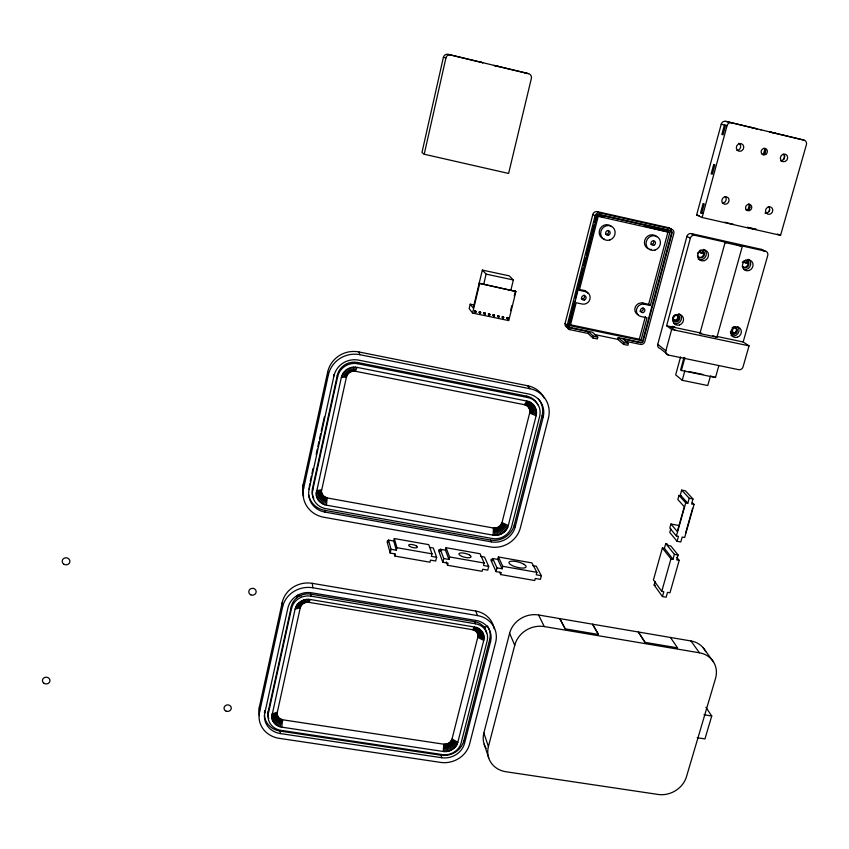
<?xml version="1.0" encoding="UTF-8"?>
<svg xmlns="http://www.w3.org/2000/svg" width="849" height="849" viewBox="0 0 849 849"><rect width="100%" height="100%" fill="white"/><g stroke="black" fill="none" stroke-linecap="round" stroke-linejoin="round"><path stroke-width="1.27" d="M271.669 717.023L295.091 609.115C296.524 602.525 303.719 598.312 310.214 599.5L474.655 627.04C480.821 627.814 485.501 634.341 483.739 640.411L457.823 742.313C456.231 748.51 449.471 752.458 443.274 751.482L281.709 727.147C276.625 726.479 271.988 722.287 271.669 717.023L276.933 714.009L300.249 607.81C301.055 604.064 305.152 601.676 308.845 602.344L472.596 629.703C476.109 630.138 478.772 633.853 477.775 637.312L452.029 738.98L450.341 741.962L447.306 743.873L443.74 744.202L282.643 719.782L278.674 717.819L276.933 714.009M316.125 493.969L341.34 377.455C342.752 370.557 350.234 365.887 357.068 367.373L526.889 401.046C533.48 402.139 537.979 409.345 536.133 415.745L508.286 525.573C506.694 532.047 499.679 536.398 493.163 535.167L326.419 505.166C320.986 504.285 316.38 499.541 316.125 493.969L321.368 491.582L346.445 376.998C347.252 373.072 351.497 370.429 355.391 371.268L524.385 404.686C528.142 405.302 530.699 409.398 529.659 413.049L502.024 522.549L500.241 525.743L497.1 527.738L493.407 528.014L327.215 497.96L323.14 495.742L321.368 491.582M493.163 535.167L493.407 528.014M353.428 371.13L353.63 367.139M443.274 751.482L443.74 744.202M326.419 505.166L327.215 497.96M281.709 727.147L282.643 719.782M324.785 504.773L326.292 497.737M303.571 496.357A25.831 24.483 -11.5 0 1 303.135 484.683L327.682 372.011A26.255 25.459 -14.3 0 1 358.947 351.964L527.728 385.764A25.672 24.388 -34.7 0 1 544.305 398.255M527.728 385.764L529.988 388.715A25.873 24.557 -34.6 0 1 548.422 418.164L520.395 527.77A25.385 23.708 -26.5 0 1 490.213 546.915L323.734 517.232A26.043 24.653 -11.6 0 1 303.613 488.43L328.361 374.908L327.682 372.011M259.401 715.718A25.003 22.583 -10.3 0 1 259.412 706.867L282.239 602.45A25.385 23.454 -10.8 0 1 312.283 583.337L475.769 611.057A24.717 22.615 -21.8 0 1 494.16 628.748M475.769 611.057L477.541 615.61A24.908 22.764 -21.8 0 1 495.657 642.385L469.571 744.106A24.504 21.947 -19.1 0 1 440.525 762.391L279.215 738.333A25.194 22.732 -10.4 0 1 259.539 712.162L282.547 607.035L282.239 602.45M309.694 483.877L309.089 489.427A20.461 19.368 -11.6 0 0 324.88 512.074L491.475 541.885A19.941 18.625 -26.5 0 0 515.216 526.826L543.158 417.135A20.334 19.294 -34.6 0 0 528.662 394L358.681 360.135A20.79 20.153 -14.5 0 0 333.933 376.001L309.089 489.427M310.256 481.309L311.381 476.172M311.944 473.604L313.069 468.457M316.168 454.332L317.293 449.195M317.855 446.627L318.98 441.491M319.542 438.912L320.667 433.775M321.23 431.207L324.318 417.082M313.78 498.48A16.683 15.802 -11.5 0 1 312.496 488.387L337.286 375.417A16.948 16.439 -14.4 0 1 357.461 362.491L526.762 396.165A16.577 15.738 -34.7 0 1 537.757 404.824M526.762 396.165L527.77 397.523A16.64 15.781 -34.6 0 1 539.646 416.435L511.745 526.2A16.322 15.24 -26.5 0 1 492.324 538.521L325.655 508.625A16.736 15.844 -11.6 0 1 312.74 490.085L337.637 376.723L337.286 375.417M264.835 712.969L287.928 607.926A20.1 18.551 -10.9 0 1 311.7 592.804L476.31 620.513A19.569 17.882 -21.8 0 1 490.552 641.547L464.541 743.342A19.251 17.245 -19.1 0 1 441.703 757.722L280.287 733.547A19.792 17.861 -10.4 0 1 264.835 712.969L264.761 710.571A19.729 17.808 -10.4 0 0 264.421 712.905M474.687 621.701L475.482 623.782A16.014 14.635 -21.8 0 1 487.146 640.974L461.177 742.833A15.749 14.115 -19.1 0 1 442.488 754.602L280.998 730.342A16.195 14.613 -10.4 0 1 268.369 713.5L268.284 711.112L291.345 606.451A16.386 15.133 -10.8 0 1 310.713 594.13L474.687 621.701A15.951 14.592 -21.8 0 1 486.573 633.089M268.369 713.5L291.515 608.521L291.345 606.451M296.906 597.834L297.479 595.255L301.395 595.913M280.128 726.808L281.741 719.591M307.9 602.249L308.558 599.33M388.534 540.102L391.071 549.282L396.356 550.205L393.724 541.025L388.534 540.102L387.972 542.596L387.473 540.792L387.186 542.023L390.19 553.06L395.464 553.983L394.976 556.084L429.987 562.208L430.496 560.117L435.717 561.03L436.63 557.284L433.33 548.029L429.467 547.34M443.38 57.371L421.964 152.502L424.213 154.242L508.604 173.451L531.347 78.49A4.043 3.863 -77.6 0 0 528.534 73.651L448.06 54.347A4.043 3.895 -87.8 0 0 443.38 57.371L445.937 57.923A4.096 3.937 -87.4 0 1 450.681 54.856M424.213 154.242L445.937 57.923M440.334 549.261L443.751 558.536L448.972 559.449L445.46 550.173L440.334 549.261L439.761 551.733L439.092 549.908L441.682 550.364M390.19 553.06L391.071 549.282M393.724 541.025L394.307 538.542L428.777 544.655L432.003 553.856L431.398 556.36L436.63 557.284M354.415 371.14L355.36 367.15M396.356 550.205L396.95 547.69L394.307 538.542M474.029 304.993L470.208 304.186L469.157 308.59L472.585 313.058L508.774 320.593L515.916 291.483L479.154 283.279L515.916 291.483M510.907 290.018L513.369 279.958L509.167 275.829L482.338 270.088L473.233 308.049L470.208 304.186M472.585 313.058L479.589 283.768M483.707 284.245L486.137 274.131L482.338 270.088M492.707 558.525L497.015 567.885L502.152 568.788L497.769 559.417L492.707 558.525L492.123 560.966L491.274 559.13L490.977 560.34L496.071 571.61L501.207 572.502L500.687 574.571L534.753 580.525L535.284 578.477L540.367 579.368L541.333 575.675L536.313 566.23L532.556 565.572M439.092 549.908L438.795 551.128L442.838 562.282L448.049 563.195L447.54 565.275L482.083 571.313L482.603 569.244L487.761 570.146L488.695 566.432L484.535 557.082L480.725 556.403M445.46 550.173L446.054 547.711L480.067 553.739L484.163 563.036L483.537 565.519L488.695 566.432M442.838 562.282L443.751 558.536M448.972 559.449L449.577 556.955L446.054 547.711M510.589 310.681L511.798 305.757M514.218 295.908L515.428 290.984M497.769 559.417L498.384 556.976L531.941 562.919L536.886 572.322L536.25 574.784L541.333 575.675M496.071 571.61L497.015 567.885M485.193 629.045L485.755 626.838L483.134 626.392M502.152 568.788L502.778 566.315L498.384 556.976M574.709 301.204L568.543 325.369A1.847 1.751 -45.8 0 0 569.838 327.502L592.379 332.214L597.781 337.127L597.314 338.91L592.931 337.998L588.007 333.434L569.764 329.624L567.673 327.597A3.661 3.492 -45.9 0 1 565.094 323.373L592.804 214.489A3.767 3.576 -58.9 0 1 597.24 211.645L668.545 227.702L671.315 229.092A3.757 3.523 -56.9 0 1 673.819 233.486L644.816 341.627A3.661 3.438 -47 0 1 640.475 344.397L625.055 341.171M515.216 526.826L514.261 525.053L542.097 415.702A20.259 19.23 -34.7 0 0 538.425 398.988M569.764 329.624A3.693 3.513 -45.7 0 1 567.185 325.369L595.107 215.805A3.789 3.598 -58.8 0 1 599.574 212.95L671.315 229.092M575.357 298.657L583.146 268.125M583.794 265.578L585.746 257.947M586.394 255.4L594.183 224.868M594.831 222.321L596.125 217.238M597.781 337.127L593.387 336.215L588.453 331.683L570.22 327.863A1.847 1.751 -45.7 0 1 568.926 325.74L596.879 216.208A1.889 1.804 -58.8 0 1 599.107 214.776L670.837 230.907A1.878 1.762 -56.9 0 1 672.079 233.093L643.118 341.266A1.836 1.719 -47 0 1 640.942 342.656L622.954 338.889L628.356 343.505L627.889 345.278L623.537 344.365L617.754 339.367L594.502 334.506M464.541 743.342L463.798 740.901L489.714 639.414A19.495 17.84 -21.8 0 0 487.443 625.915M486.116 748.34A23.804 21.267 -22.2 0 1 483.856 732.984L509.612 633.301A24.197 22.021 -25.4 0 1 538.595 614.994L690.959 640.963A23.73 21.129 -31.8 0 1 705.699 651.597M588.007 333.434L588.453 331.683M592.931 337.998L593.387 336.215M690.959 640.963L699.427 652.796A24.175 21.448 -31.8 0 1 715.505 678.542L686.47 776.718A23.751 20.758 -28.2 0 1 658.113 794.452L505.962 771.752A24.25 21.596 -22.2 0 1 488.419 746.589L514.749 645.229L509.612 633.301M617.754 339.367L618.221 337.615L640.942 342.656M623.537 344.365L624.004 342.593L618.221 337.615M645.155 226.396L669.85 232.446L650.302 305.502L644.295 304.218A6.452 6.06 -49.7 0 0 636.644 309.089A6.452 6.06 -49.7 0 0 641.016 316.528L647.012 317.813L640.942 340.523L639.329 339.207L645.367 316.571M650.302 305.502L648.647 304.313L668.078 231.544M640.475 342.274A1.825 1.719 -47 0 0 642.651 340.884L671.58 232.838A1.878 1.762 -57 0 0 670.328 230.641L670.837 230.907M657.752 344.333L686.915 236.425A3.757 3.502 -56.5 0 1 691.341 233.602L761.362 249.362L765.342 251.177A3.757 3.449 -55.3 0 1 767.729 255.517L743.162 341.988L749.051 345.851L743.045 366.895A3.704 3.396 -47.6 0 1 738.662 369.676L668.365 355.052L660.214 348.514A3.661 3.417 -47.2 0 1 657.752 344.333L665.871 350.786A3.725 3.47 -47 0 0 668.365 355.052M749.051 345.851L671.665 329.465L666.624 325.761L690.364 238.155A3.789 3.523 -56.4 0 1 694.822 235.3L726.808 242.506L725.078 242.538L699.884 333.593L716.938 337.212L742.323 246.422L737.102 244.82L765.342 251.177M696.615 215.052L721.215 124.262A3.905 3.608 -64.8 0 1 725.757 121.354L803.982 140.117A3.916 3.576 -62.2 0 1 806.401 144.712L780.56 235.343L702.102 217.493L696.615 215.052L699.162 215.635M700.616 212.696L703.121 203.484L704.235 203.94L701.72 213.173L700.616 212.696L703.152 213.269M724.43 125.005L721.862 134.46L723.03 134.758L725.608 125.27M665.871 350.786L671.665 329.465M702.102 217.493L727.084 125.62A3.948 3.651 -64.6 0 1 731.689 122.67M680.569 356.941L675.666 374.823L682.246 380.31L707.758 385.542L710.433 376.001L715.505 377.518L718.721 366.078M684.05 357.344L680.611 369.846L681.386 370.472L715.505 377.518M681.386 370.472L684.899 357.694M682.246 380.31L684.888 370.726M747.746 210.531L749.518 204.195M763.304 154.762L765.066 148.426M664.417 548.358L665.754 543.572L674.382 554.333L673.002 559.236L664.417 548.358L662.39 547.987L653.443 579.899L661.764 591.35L663.822 591.721L662.453 596.56L666.147 597.208L667.516 592.369L669.988 592.804L679.189 560.361L676.77 557.326M679.147 525.552L670.965 524.024L669.829 528.089L676.388 535.984L678.457 536.366L677.067 541.301L680.792 541.98L682.193 537.046L684.676 537.513L694.058 504.423L692.476 502.704M681.047 495.816L678.998 495.423L677.842 499.53L684.305 506.736L677.3 531.57L670.965 524.024M662.453 596.56L654.133 585.025L655.141 581.459M670.816 528.821L669.787 532.472L677.067 541.301M681.683 490.106L680.314 494.999L687.817 503.245L689.218 498.267L681.683 490.106L685.376 490.807L692.964 498.979L691.564 503.956L694.058 504.423M676.388 535.984L685.727 502.852L678.998 495.423M661.764 591.35L670.933 558.865L662.39 547.987M665.754 543.572L666.974 543.795L668.386 545.557L670.837 545.981L678.107 555.013L676.717 559.905L679.189 560.361M685.589 533.098L692.625 508.296M705.912 707.27L711.749 716.004L704.946 738.927L697.209 737.707M323.225 504.168L325.4 497.387M278.621 726.288L280.881 719.294M277.198 725.587L280.074 718.891M355.391 371.268L357.068 367.373M321.76 503.372L324.573 496.941M308.845 602.344L310.214 599.5M275.904 724.717L279.332 718.392M320.434 502.406L323.809 496.389M274.747 723.698L278.674 717.819M524.385 404.686L526.889 401.046M319.245 501.281L323.14 495.742M472.596 629.703L474.655 627.04M273.749 722.541L278.111 717.161M318.226 500.008L322.556 495.02M525.298 404.92L528.481 401.471M474.57 311.127L475.96 311.35L475.727 312.336L474.57 311.127L475.164 312.22M474.994 311.668L475.96 311.35M474.74 311.679L475.536 310.808M479.186 312.092L480.587 312.315L480.354 313.302L479.186 312.092L479.781 313.185M479.611 312.634L480.587 312.315M479.356 312.644L480.152 311.774M483.792 313.048L485.204 313.281L484.97 314.268L483.792 313.048L484.397 314.151M484.238 313.589L485.204 313.281M483.962 313.599L484.768 312.729M488.398 314.013L489.82 314.236L489.576 315.223L488.398 314.013L489.013 315.106M488.844 314.554L489.82 314.236M488.568 314.565L489.364 313.695M492.993 314.968L494.426 315.202L494.182 316.189L492.993 314.968L493.619 316.072M493.449 315.52L494.426 315.202M493.163 315.52L493.969 314.65M497.588 315.924L499.021 316.157L498.777 317.144L497.588 315.924L498.214 317.027M498.055 316.475L499.021 316.157M497.758 316.475L498.554 315.616M502.173 316.889L503.616 317.123L503.372 318.099L502.173 316.889L502.81 317.982M502.65 317.43L503.616 317.123M502.343 317.43L503.139 316.571M506.757 317.844L508.201 318.078L507.967 319.065L506.757 317.844L507.405 318.937M507.235 318.396L508.201 318.078M506.917 318.386L507.723 317.526M272.932 721.279L277.644 716.439M317.388 498.618L322.079 494.224M473.477 629.905L476.204 627.4M272.306 719.92L277.283 715.665M526.147 405.281L529.988 402.097M316.751 497.132L321.718 493.375M271.882 718.498L277.05 714.847M474.304 630.223L477.658 627.952M526.942 405.748L531.389 402.914M316.327 495.572L321.484 492.494M475.079 630.637L479.027 628.674M527.675 406.31L532.652 403.912M271.68 715.527L276.933 713.16M475.79 631.136L480.258 629.576M528.311 406.968L533.766 405.069M271.892 714.041L277.061 712.311M316.146 492.356L321.378 490.658M295.091 609.115L300.249 607.81M528.842 407.711L534.721 406.374M476.406 631.73L481.351 630.616M699.884 333.593L701.688 333.201M316.38 490.743L321.516 489.746M295.537 607.608L300.504 606.95M529.277 408.518L535.475 407.785M476.936 632.409L482.285 631.794M341.34 377.455L346.445 376.998M529.596 409.377L536.037 409.303M477.361 633.142L483.028 633.089M296.184 606.165L300.875 606.133M341.807 375.831L346.71 376.075M529.797 410.279L536.377 410.874M477.679 633.927L483.58 634.468M297.033 604.796L301.353 605.358M264.421 715.24A19.729 17.808 -10.4 0 0 280.159 731.095L441.034 755.239A19.187 17.203 -19.1 0 0 463.798 740.901M703.991 714.752L711.749 716.004M291.515 608.521A16.449 15.176 -10.9 0 1 310.957 596.157L475.482 623.782M598.449 634.468L592.549 624.195L598.471 634.468L565.158 628.833L559.799 618.613L565.19 628.844M645.007 642.343L638.384 632.006L644.975 642.343L677.587 647.861L670.434 637.472M514.749 645.229A24.653 22.371 -25.5 0 1 544.294 626.573L699.427 652.796M282.547 607.035A25.587 23.613 -10.9 0 1 312.825 587.773L477.541 615.61M654.133 585.025L655.343 585.237M396.95 547.69L432.003 553.856M449.577 556.955L484.163 563.036M502.778 566.315L536.886 572.322M308.781 495.296A20.387 19.304 -11.5 0 0 324.594 510.313L490.616 540.049A19.877 18.572 -26.5 0 0 514.261 525.053M674.382 554.333L678.107 555.013M670.933 558.865L673.002 559.236M685.727 502.852L687.817 503.245M689.218 498.267L692.964 498.979M477.881 634.755L483.93 635.912M529.872 411.203L536.515 412.497M337.637 376.723A17.012 16.492 -14.5 0 1 357.875 363.754L527.77 397.523M342.497 374.271L347.103 375.194M328.361 374.908A26.468 25.65 -14.5 0 1 359.891 354.702L529.988 388.715M688.719 371.522L702.77 374.42M498.915 66.583L494.182 65.479L528.534 73.651M570.22 324.732L639.329 339.207M640.942 340.523L570.284 325.74L576.153 302.743L582.255 304.048A6.484 6.166 -49.3 0 0 589.949 299.124A6.484 6.166 -49.3 0 0 585.449 291.61L584.038 290.464L579.167 289.424M624.004 342.593L628.356 343.505M672.397 326.334L674.796 326.844M666.624 325.761L700.425 332.925M716.874 336.416L743.162 341.988M637.907 314.767A6.421 6.039 -49.7 0 1 642.661 303.029L648.647 304.313M585.449 291.61L579.336 290.294L598.216 216.357L669.85 232.446M486.137 274.131L513.369 279.958M751.078 127.403L752.32 127.679M759.876 129.526L761.139 129.801M773.906 132.911L775.19 133.197M782.64 135.012L783.956 135.309M803.982 140.117L769.661 131.945L775.997 133.431M725.078 242.538L742.323 246.422M597.303 214.786A1.889 1.804 -58.8 0 1 598.683 214.532L669.044 230.355M599.288 216.092L604.382 217.238M756.151 229.262L747.513 227.288L748.722 227.808M727.349 222.937L733.578 224.359M749.964 228.084L756.151 229.495M721.215 124.262L727.084 125.62M448.06 54.347L482.954 62.762L480.088 62.041M725.757 121.354L757.128 128.921L755.228 128.422M298.063 603.543L301.936 604.647M477.966 635.604L484.079 637.408M529.829 412.126L536.43 414.132M712.884 335.726L716.938 337.212M343.389 372.817L347.612 374.356M477.934 636.463L484.015 638.915M777.376 234.037L780.56 235.343M529.659 413.049L536.133 415.745M724.95 222.151L726.107 222.65M299.262 602.429L302.615 604.01M502.024 522.549L508.286 525.573M691.341 233.602L694.822 235.3M686.915 236.425L690.364 238.155M477.775 637.312L483.739 640.411M597.24 211.645L599.574 212.95M344.461 371.48L348.217 373.602M596.879 216.208L596.454 215.964A1.889 1.804 -58.8 0 1 596.762 215.296M592.804 214.489L595.107 215.805M452.029 738.98L457.823 742.313M501.738 523.419L507.787 527.091M451.764 739.787L457.356 743.735M300.588 601.453L303.38 603.459M642.661 303.029L644.295 304.218M670.063 326.494L675.135 330.197M501.345 524.247L507.097 528.545M345.713 370.291L348.928 372.923M451.392 740.561L456.698 745.093M500.846 525.022L506.216 529.914M565.094 323.373L567.185 325.369M450.915 741.294L455.86 746.367M302.053 600.646L304.207 603.002M500.241 525.743L505.166 531.166M507.882 318.078L508.371 318.63M507.161 317.409L507.638 317.961M507.479 318.513L507.967 319.065M503.308 317.123L503.775 317.675M502.576 316.454L503.054 317.006M502.905 317.547L503.372 318.099M347.103 369.262L349.724 372.34M498.724 316.168L499.18 316.709M497.992 315.499L498.459 316.04M498.321 316.592L498.777 317.144M494.129 315.202L494.585 315.754M493.396 314.533L493.853 315.085M493.725 315.637L494.182 316.189M489.533 314.247L489.979 314.788M488.801 313.578L489.247 314.119M489.13 314.682L489.576 315.223M484.928 313.281L485.373 313.833M484.195 312.612L484.641 313.164M484.524 313.716L484.97 314.268M450.341 741.962L454.852 747.555M480.322 312.326L480.757 312.867M479.589 311.657L480.014 312.199M479.918 312.761L480.354 313.302M475.705 311.36L476.13 311.901M474.973 310.692L475.398 311.233M475.302 311.795L475.727 312.336M725.173 196.597L725.736 197.35A3.842 3.566 -59.4 0 1 722.467 203.155M542.097 415.702L543.158 417.135M499.562 526.38L503.956 532.291M783.394 154.231L783.945 154.996A3.884 3.555 -61.7 0 1 780.634 160.843M703.174 647.745L713.5 661.944M449.683 742.567L453.695 748.606M498.798 526.932L502.619 533.257M348.621 368.424L350.584 371.862M303.602 600.031L305.088 602.641M448.951 743.098L452.411 749.529M538.595 614.994L544.294 626.573M497.97 527.388L501.175 534.063M490.616 540.049L491.475 541.885M499.637 572.3L500.687 574.571M448.155 743.533L451.01 750.304M489.714 639.414L490.552 641.547M446.287 561.911L447.54 565.275M497.1 527.738L499.637 534.679M358.947 351.964L359.891 354.702M350.223 367.787L351.497 371.501M483.856 732.984L488.419 746.589M484.153 744.149L488.706 757.924M357.461 362.491L357.875 363.754M447.306 743.873L449.535 750.898M394.276 553.612L394.976 556.084M305.216 599.596L306.011 602.397M441.034 755.239L441.703 757.722M496.187 527.982L498.034 535.103M333.604 374.685L333.933 376.001M446.436 744.117L447.996 751.323M324.594 510.313L324.88 512.074M495.264 528.11L496.41 535.326M312.496 488.387L312.74 490.085M351.911 367.352L352.452 371.257M303.135 484.683L303.613 488.43M312.283 583.337L312.825 587.773M445.534 744.255L446.415 751.567M310.713 594.13L310.957 596.157M494.33 528.12L494.776 535.348M280.159 731.095L280.287 733.547M444.632 744.276L444.834 751.62M306.882 599.362L306.956 602.27M259.412 706.867L259.539 712.162M738.927 143.216A3.905 3.598 -63 0 1 738.779 149.859L737.887 150.284A3.905 3.598 -63 0 1 736.943 150.453M768.61 206.636A3.831 3.523 -58.4 0 1 767.708 212.558L766.827 212.972A3.831 3.523 -58.4 0 1 764.96 213.067M784.731 155.855A7.726 7.068 -61.8 0 1 783.648 159.686M769.746 209.83A7.609 6.994 -58.5 0 1 768.982 211.656M763.983 148.257A3.322 3.046 -62.3 0 1 762.275 154.412M748.457 203.993A3.269 3.014 -58.7 0 1 745.974 209.958M765.618 150.326A5.826 5.359 -62.4 0 1 764.811 153.223M749.932 207.23A5.741 5.296 -58.7 0 1 748.468 209.809M524.969 72.908A4.001 3.821 -78 0 1 526.327 73.545M584.038 290.464A6.463 6.145 -49.4 0 1 587.869 293.202M584.027 294.985A2.303 2.197 -49.4 0 1 581.342 298.678M642.948 307.943A2.292 2.154 -49.7 0 1 639.913 311.169M668.545 227.702A3.736 3.502 -57.1 0 1 670.699 229.304M607.99 230.334A2.345 2.229 -57 0 1 605.815 234.303M653.507 240.861A2.335 2.197 -56.1 0 1 650.971 244.342M604.541 239.259A7.503 7.121 -57 0 1 600.126 228.657A7.503 7.121 -57 0 1 611.503 226.566M651.523 249.415A7.471 7.025 -56.1 0 1 649.665 249.266M647.946 248.63A7.471 7.025 -56.1 0 1 645.909 237.932A7.471 7.025 -56.1 0 1 656.67 236.669M733.95 326.663A3.661 3.375 -49.9 0 1 735.956 331.736A3.661 3.375 -49.9 0 1 730.437 332.797M677.237 314.671A3.683 3.438 -49.8 0 1 678.213 319.882A3.683 3.438 -49.8 0 1 672.896 320.54M733.897 327.141A3.672 3.385 -49.9 0 1 737.314 330.176A3.672 3.385 -49.9 0 1 734.353 334.145A3.672 3.385 -49.9 0 1 730.416 331.81M732.135 327.725A3.672 3.385 -49.9 0 1 732.984 327.321M675.305 314.99A3.693 3.438 -49.7 0 1 679.625 317.271A3.693 3.438 -49.7 0 1 677.067 321.803A3.693 3.438 -49.7 0 1 672.748 319.532M672.769 317.675A3.693 3.438 -49.7 0 1 673.13 316.783M673.703 316.008A3.693 3.438 -49.7 0 1 674.446 315.404M737.622 326.706A5.508 5.073 -49.9 0 1 731.095 335.451M678.903 313.589A5.54 5.168 -49.7 0 1 680.76 320.816A5.54 5.168 -49.7 0 1 673.48 323.204M761.362 249.362A3.725 3.428 -55.4 0 1 763.453 250.943M744.541 260.675A3.736 3.438 -54.6 0 1 748.733 262.712A3.736 3.438 -54.6 0 1 746.802 267.339A3.736 3.438 -54.6 0 1 742.27 266.108M742.355 262.479A3.736 3.438 -54.6 0 1 743.682 261.078M699.205 251.166A3.746 3.492 -55.2 0 1 704.214 252.524A3.746 3.492 -55.2 0 1 702.123 257.608A3.746 3.492 -55.2 0 1 697.485 255.369M697.507 253.48A3.746 3.492 -55.2 0 1 697.878 252.578M745.496 260.144A3.725 3.438 -54.6 0 1 747.725 264.899A3.725 3.438 -54.6 0 1 742.652 266.926M700.192 250.158A3.746 3.481 -55.2 0 1 703.418 255.04A3.746 3.481 -55.2 0 1 697.581 256.536M748.149 259.263A5.593 5.158 -54.6 0 1 743.883 269.462M703.704 249.341A5.625 5.232 -55.2 0 1 705.551 256.738A5.625 5.232 -55.2 0 1 698.196 259.136M735.637 333.105A2.749 2.526 -49.9 0 1 732.432 330.388A2.749 2.526 -49.9 0 1 736.38 328.202M673.522 316.741A2.759 2.579 -49.8 0 1 678.001 316.284A2.759 2.579 -49.8 0 1 676.239 320.561A2.759 2.579 -49.8 0 1 673.246 317.399M704.224 252.355A2.812 2.611 -55.5 0 1 699.682 250.657M748.542 262.235A2.791 2.579 -54.9 0 1 744.138 261.259M734.226 327.385A2.738 2.526 -49.9 0 1 736.465 328.574M736.401 331.227A2.738 2.526 -49.9 0 1 732.273 332.012M748.096 261.216A2.791 2.579 -54.9 0 1 743.915 262.001M703.407 251.93A2.802 2.611 -55.5 0 1 699.215 251.591M675.082 314.735A2.759 2.568 -49.8 0 1 677.332 318.619A2.759 2.568 -49.8 0 1 672.737 318.884M268.804 718.647A16.142 14.571 -10.4 0 1 268.284 711.112M713.701 164.494L711.175 173.822L712.311 174.204L714.847 164.855L713.701 164.494M739.171 143.736L738.269 144.16A3.927 3.619 -62.9 0 0 740.912 151.122L741.814 150.697A3.927 3.619 -62.9 0 0 739.171 143.736M768.303 206.986L767.422 207.411A3.852 3.534 -58.3 0 0 769.979 214.171L770.871 213.746A3.852 3.534 -58.3 0 0 768.303 206.986M524.035 564.33L522.368 563.449A8.861 2.717 14.7 0 0 511.13 561.231A8.861 2.717 14.7 0 0 510.949 564.872L512.616 565.752A8.861 2.717 14.7 0 0 523.907 568.002A8.861 2.717 14.7 0 0 524.035 564.33M469.73 555.161L468.595 554.546A6.24 1.931 14.1 0 0 460.636 552.975A6.24 1.931 14.1 0 0 460.222 555.49L461.357 556.106A6.24 1.931 14.1 0 0 469.348 557.697A6.24 1.931 14.1 0 0 469.73 555.161M416.551 546.056L415.755 545.61A4.478 1.401 13.4 0 0 410.003 544.474A4.478 1.401 13.4 0 0 409.515 546.247L410.3 546.692A4.478 1.401 13.4 0 0 416.074 547.838A4.478 1.401 13.4 0 0 416.551 546.056M722.807 203.314L722.244 202.561A3.874 3.587 -59.3 0 1 728.092 197.7L728.654 198.454A3.874 3.587 -59.3 0 1 722.807 203.314M781.356 160.737L780.793 159.962A3.905 3.576 -61.6 0 1 786.683 155.08L787.235 155.845A3.905 3.576 -61.6 0 1 781.356 160.737M226.067 711.144A3.64 3.279 -7.2 0 0 231.278 707.833A3.64 3.279 -7.2 0 0 225.632 705.477A3.64 3.279 -7.2 0 0 226.067 711.144M250.837 594.862A3.704 3.428 -6.7 0 0 256.165 591.477A3.704 3.428 -6.7 0 0 250.423 588.941A3.704 3.428 -6.7 0 0 250.837 594.862M43.819 683.18A3.778 3.375 2.1 0 0 49.942 681.142A3.778 3.375 2.1 0 0 44.87 677.406A3.778 3.375 2.1 0 0 43.819 683.18M63.601 563.991A3.852 3.523 5.6 0 0 69.851 561.942A3.852 3.523 5.6 0 0 64.694 557.984A3.852 3.523 5.6 0 0 63.601 563.991M749.391 210.594A3.279 3.025 -58.6 0 0 750.919 205.161A3.279 3.025 -58.6 0 0 745.698 206.848A3.279 3.025 -58.6 0 0 749.391 210.594M765.734 154.412A3.332 3.056 -62.3 0 0 765.894 148.755A3.332 3.056 -62.3 0 0 761.139 151.791A3.332 3.056 -62.3 0 0 765.734 154.412M643.224 312.517A2.303 2.165 -49.7 0 0 644.242 308.707A2.303 2.165 -49.7 0 0 640.517 309.917A2.303 2.165 -49.7 0 0 643.224 312.517M584.441 299.984A2.314 2.207 -49.3 0 0 585.428 296.142A2.314 2.207 -49.3 0 0 581.671 297.362A2.314 2.207 -49.3 0 0 584.441 299.984M609.794 240.002A7.535 7.142 -56.9 0 0 613.042 227.447A7.535 7.142 -56.9 0 0 600.89 231.374A7.535 7.142 -56.9 0 0 609.794 240.002M608.5 235.162A2.356 2.229 -56.9 0 0 609.518 231.236A2.356 2.229 -56.9 0 0 605.719 232.467A2.356 2.229 -56.9 0 0 608.5 235.162M655.057 250.052A7.492 7.047 -56 0 0 658.378 237.593A7.492 7.047 -56 0 0 646.322 241.487A7.492 7.047 -56 0 0 655.057 250.052M653.826 245.244A2.345 2.207 -56 0 0 654.855 241.349A2.345 2.207 -56 0 0 651.087 242.57A2.345 2.207 -56 0 0 653.826 245.244M737.356 337.244A5.529 5.094 -49.8 0 0 739.925 328.17A5.529 5.094 -49.8 0 0 731.042 331.078A5.529 5.094 -49.8 0 0 737.356 337.244M679.54 324.965A5.561 5.19 -49.7 0 0 682.044 315.796A5.561 5.19 -49.7 0 0 673.077 318.725A5.561 5.19 -49.7 0 0 679.54 324.965M748.998 270.523A5.625 5.179 -54.5 0 0 751.62 261.237A5.625 5.179 -54.5 0 0 742.631 264.166A5.625 5.179 -54.5 0 0 748.998 270.523M704.426 260.632A5.646 5.253 -55.1 0 0 706.994 251.283A5.646 5.253 -55.1 0 0 697.942 254.212A5.646 5.253 -55.1 0 0 704.426 260.632"/></g></svg>
